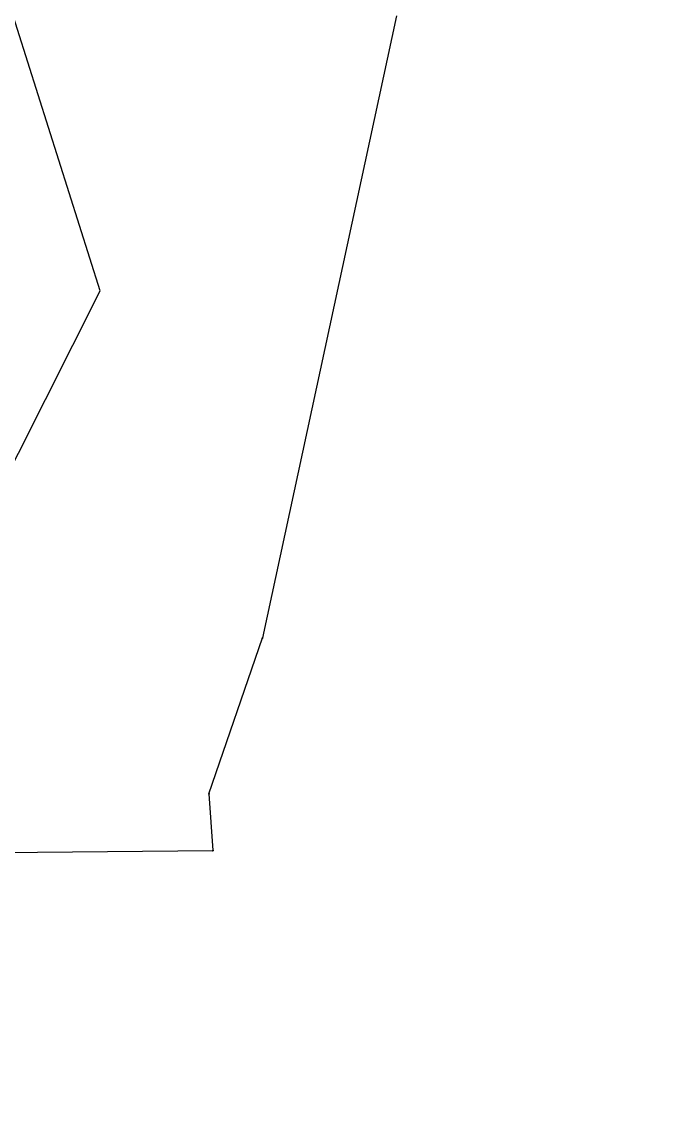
# Model space of a CAD drawing. Extents: x 691253 to 712810, y 6460221 to 6541096.
# Drawn here: x 707218 to 712810, y 6467888 to 6477391 of the extents above; entities that cross this region are included whole.
import ezdxf

# ---------------------------------------------------------------- set-up
doc = ezdxf.new("R2010")
doc.units = 0
doc.header["$MEASUREMENT"] = 0
doc.layers.add('telgprojekt', color=1, linetype='CONTINUOUS')

msp = doc.modelspace()

# ---------------------------------------------------------------- linework, layer by layer
at = {"layer": 'telgprojekt', "color": 5, "linetype": 'Continuous'}
for p, q in [((709336.8, 6471964), (709341.8, 6471959)), ((709341.8, 6471964), (709336.8, 6471959)), ((709341.8, 6471964), (709336.8, 6471964)), ((709336.8, 6471964), (709336.8, 6471959)), ((709336.8, 6471959), (709341.8, 6471959)), ((709341.8, 6471959), (709341.8, 6471964)), ((709341.8, 6471959), (709341.8, 6471964)), ((709341.8, 6471964), (709341.8, 6471959)), ((708864.4, 6470591.1), (708869.4, 6470586.1)), ((708869.4, 6470591.1), (708864.4, 6470586.1)), ((708869.4, 6470591.1), (708864.4, 6470591.1)), ((708864.4, 6470591.1), (708864.4, 6470586.1)), ((708864.4, 6470586.1), (708869.4, 6470586.1)), ((708869.4, 6470586.1), (708869.4, 6470591.1)), ((708869.4, 6470586.1), (708869.4, 6470591.1)), ((708869.4, 6470591.1), (708869.4, 6470586.1)), ((708899.8, 6470091.1), (708904.8, 6470086.1)), ((708904.8, 6470091.1), (708899.8, 6470086.1)), ((708904.8, 6470091.1), (708899.8, 6470091.1)), ((708899.8, 6470091.1), (708899.8, 6470086.1)), ((708899.8, 6470086.1), (708904.8, 6470086.1)), ((708904.8, 6470086.1), (708904.8, 6470091.1)), ((708904.8, 6470086.1), (708904.8, 6470091.1)), ((708904.8, 6470091.1), (708904.8, 6470086.1))]:
    msp.add_line(p, q, dxfattribs=at)
at = {"layer": 'telgprojekt', "color": 3, "linetype": 'Continuous'}
msp.add_lwpolyline([(705148.9, 6460221.1), (705506.3, 6470245.8), (707910.2, 6475019.7), (706269.7, 6480201.1), (704689.6, 6485230), (702570.4, 6492276), (700467.3, 6499756.9), (698386.5, 6506931.1), (696237.5, 6514318.4), (694196.8, 6521278.8), (698301.7, 6526537.3), (704222.2, 6532143.5), (709482.4, 6537506.3), (712809.6, 6541096.5)], dxfattribs=at)
at = {"layer": 'telgprojekt', "color": 5, "linetype": 'Continuous'}
for points in [[(710520.1, 6477439.9), (709339.3, 6471961.5)], [(708866.9, 6470588.6), (709339.3, 6471961.5)], [(709336.8, 6471964), (709341.8, 6471964)], [(709336.8, 6471964), (709336.8, 6471959)], [(709336.8, 6471959), (709341.8, 6471959)], [(708864.4, 6470591.1), (708869.4, 6470591.1)], [(708864.4, 6470591.1), (708864.4, 6470586.1)], [(708864.4, 6470586.1), (708869.4, 6470586.1)], [(708866.9, 6470588.6), (708902.3, 6470088.6)], [(705500.5, 6470057.7), (708902.3, 6470088.6)], [(708899.8, 6470091.1), (708904.8, 6470091.1)], [(708899.8, 6470091.1), (708899.8, 6470086.1)], [(708899.8, 6470086.1), (708904.8, 6470086.1)]]:
    msp.add_lwpolyline(points, dxfattribs=at)
msp.add_circle((709339.3, 6471961.5), 2, dxfattribs=at)

doc.saveas('drawing.dxf')
